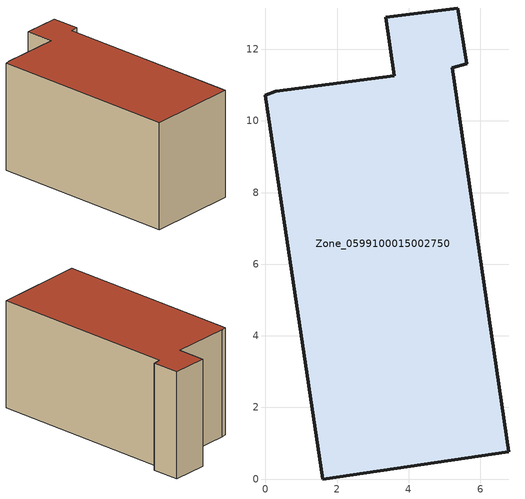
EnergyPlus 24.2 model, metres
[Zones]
Zone_0599100015002750
 floor ground (C_G): 3.6,11.26 3.36,12.89 5.38,13.15 5.63,11.6 5.21,11.49 6.79,0.76 1.61,0 0,10.72 0.29,10.83 z0.97
 wall outside (C_F): 5.63,11.6 5.38,13.15 3.36,12.89 3.6,11.26 0.29,10.83 0,10.72 1.61,0 6.79,0.76 5.21,11.49 5.63,11.6 z0.97:7.29
 roof outside (C_R): 1.61,0 6.79,0.76 5.21,11.49 5.63,11.6 5.38,13.15 3.36,12.89 3.6,11.26 0.29,10.83 0,10.72 z7.29
[BUILDING]
Pand.0599100015002750: North Axis=0; Terrain=City; Loads Convergence Tolerance Value=0.04; Temperature Convergence Tolerance Value=0.4; Solar Distribution=FullExterior; Maximum Number of Warmup Days=25; Minimum Number of Warmup Days=1
[Site:Location]
Rotterdam.The.Hague.AP_ZH_NLD Design_Conditions: Latitude=51.96; Longitude=4.45; Time Zone=1; Elevation=-4.5
[SITE:GROUNDTEMPERATURE:BUILDINGSURFACE]
18, 18, 18, 18, 18, 18, 18, 18, 18, 18, 18, 18
[MATERIAL] Thermal Absorptance=0.9; Solar Absorptance=0.7; Visible Absorptance=0.7
Name | Roughness | Thickness | Conductivity | Density | Specific Heat
G.TI.1975-1991 | MediumSmooth | 0.15 | 0.288461 | 540 | 1210
F.TI.1975-1991 | Rough | 0.3 | 0.230769 | 1920 | 840
R.TI.1975-1991 | MediumRough | 0.2 | 0.153846 | 1500 | 1000
[CONSTRUCTION]
C_G: G.TI.1975-1991
C_F: F.TI.1975-1991
C_R: R.TI.1975-1991
[ZONE]
Zone_0599100015002750: Type=1; Multiplier=1; Ceiling Height=Autocalculate; Volume=Autocalculate; Floor Area=autocalculate; Part of Total Floor Area=Yes
[ZONEINFILTRATION:DESIGNFLOWRATE]
Infil_Zone_0599100015002750: Zone or ZoneList or Space or SpaceList=Zone_0599100015002750; Schedule=AlwaysOn; Design Flow Rate Calculation Method=Flow/Area; Flow Rate per Floor Area=0.003; Constant Term Coefficient=1; Temperature Term Coefficient=0; Velocity Term Coefficient=0; Velocity Squared Term Coefficient=0
[HVACTEMPLATE:ZONE:IDEALLOADSAIRSYSTEM]
Zone_0599100015002750: Maximum Heating Supply Air Temperature=50; Minimum Cooling Supply Air Temperature=13; Maximum Heating Supply Air Humidity Ratio=0.0156; Minimum Cooling Supply Air Humidity Ratio=0.0077; Heating Limit=NoLimit; Cooling Limit=NoLimit; Dehumidification Control Type=ConstantSensibleHeatRatio; Cooling Sensible Heat Ratio=0.7; Dehumidification Setpoint=60; Humidification Control Type=None; Humidification Setpoint=30; Outdoor Air Method=None; Outdoor Air Flow Rate per Person=0.00944; Outdoor Air Flow Rate per Zone Floor Area=0; Outdoor Air Flow Rate per Zone=0; Demand Controlled Ventilation Type=None; Outdoor Air Economizer Type=NoEconomizer; Heat Recovery Type=None; Sensible Heat Recovery Effectiveness=0.7; Latent Heat Recovery Effectiveness=0.65
[ZONECONTROL:THERMOSTAT]
ThermostatControl_Zone_0599100015002750: Zone or ZoneList=Zone_0599100015002750; Control Type Schedule=DualSetpointControlType; Control 1=Thermostat_Zone_0599100015002750; Temperature Difference Between Cutout And Setpoint=0
[THERMOSTATSETPOINT:DUALSETPOINT]
Thermostat_Zone_0599100015002750: Heating Setpoint Temperature Schedule=HeatingSetpoint_Zone_0599100015002750; Cooling Setpoint Temperature Schedule=CoolingSetpoint_Zone_0599100015002750
[SCHEDULE:COMPACT]
HeatingSetpoint_Zone_0599100015002750: Through: 12/31, For: AllDays, Until: 24:00, 21
CoolingSetpoint_Zone_0599100015002750: Through: 12/31, For: AllDays, Until: 24:00, 24
DualSetpointControlType: Through: 12/31, For: AllDays, Until: 24:00, 4
AlwaysOn: Through: 12/31, For: AllDays, Until: 24:00, 1
